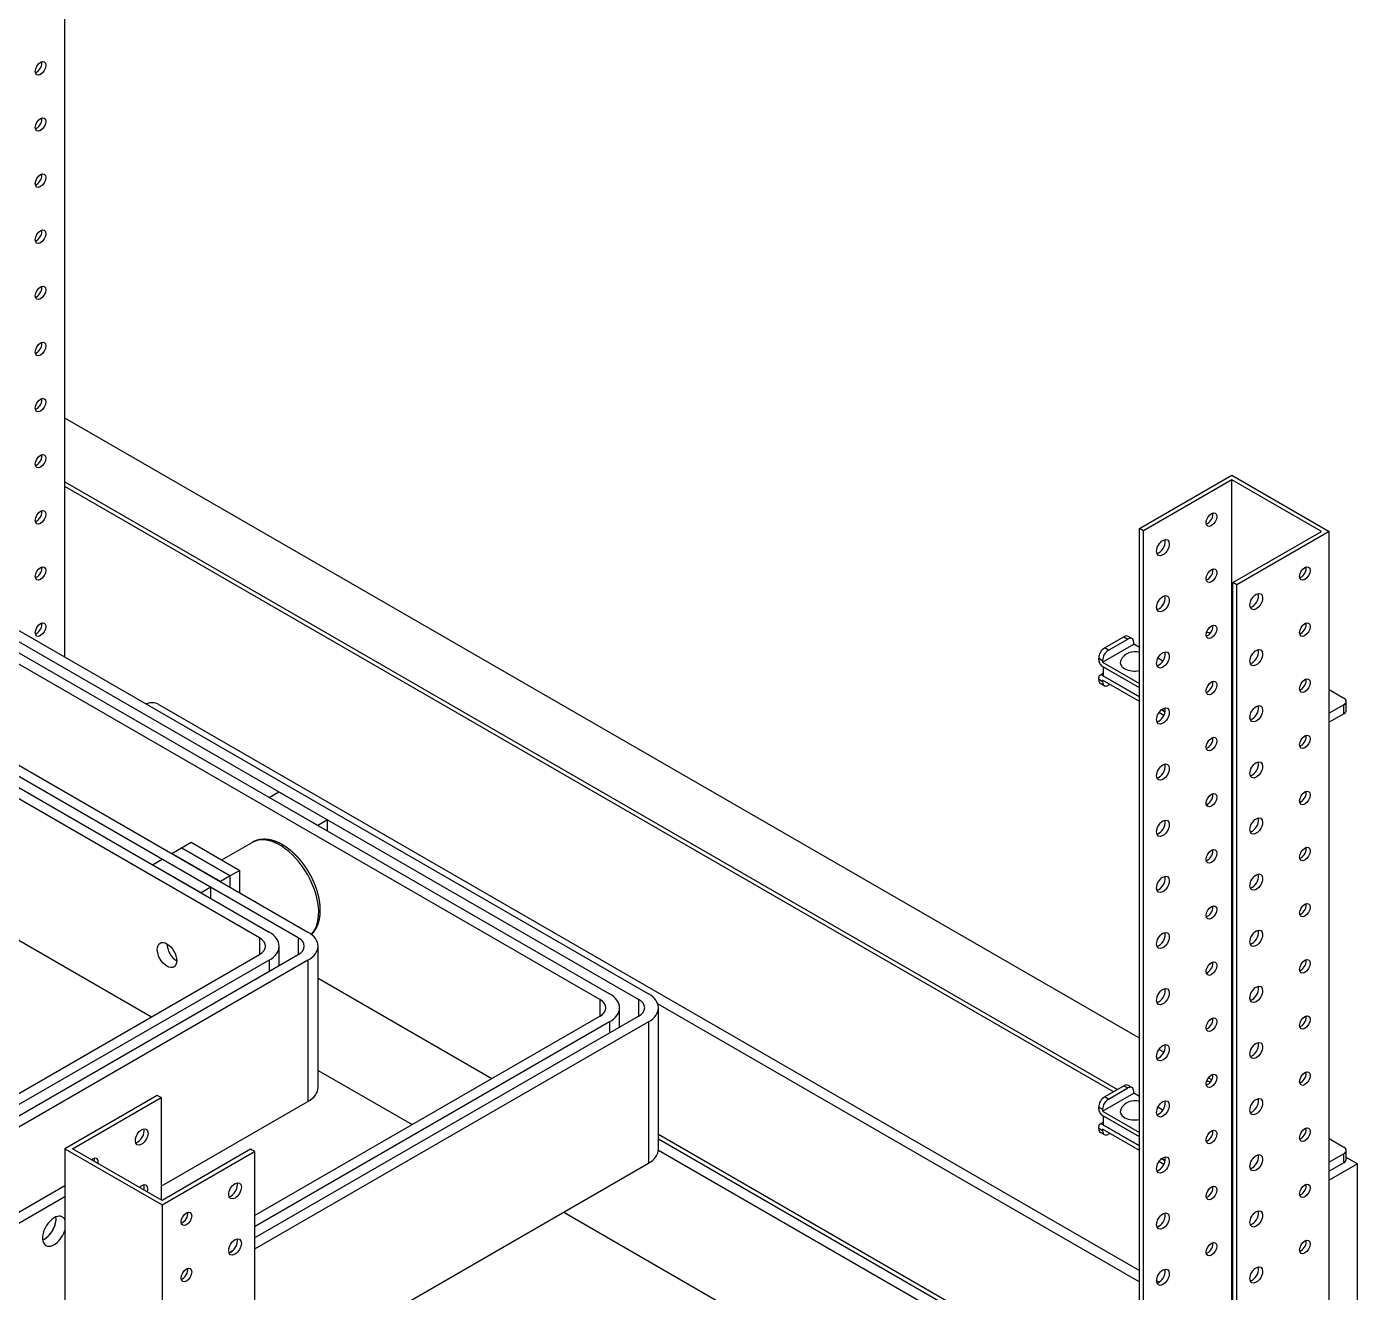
# Model space of a CAD drawing. Header units: millimetres. Extents: x -116965 to 323937, y 291661 to 566926.
# Drawn here: x -24650.4 to -24374, y 303472.7 to 303735.8 of the extents above; entities that cross this region are included whole.
import ezdxf

# ---------------------------------------------------------------- set-up
doc = ezdxf.new("R2010")
doc.units = ezdxf.units.MM
doc.layers.add('ALPHA', color=255, linetype='Continuous')

msp = doc.modelspace()

# ---------------------------------------------------------------- linework, layer by layer
at = {"layer": 'ALPHA'}
for p, q in [((-24642.467477, 303604.776432), (-24642.467477, 303782.539402)), ((-24419.223765, 303525.576264), (-24642.467477, 303654.466081)), ((-24642.467477, 303641.168851), (-24423.789654, 303514.915151)), ((-24419.223765, 303631.487535), (-24400.030867, 303642.56856)), ((-24400.030867, 303641.635421), (-24418.415643, 303631.020965)), ((-24400.030867, 303642.56856), (-24379.827816, 303630.904323)), ((-24400.030867, 303312.237372), (-24400.030867, 303641.635421)), ((-24381.44406, 303630.904323), (-24400.030867, 303641.635421)), ((-24424.597776, 303514.448582), (-24642.467477, 303640.235712)), ((-24740.849145, 303633.582946), (-24591.95985, 303547.621672)), ((-24744.889755, 303631.250099), (-24600.04107, 303547.621672)), ((-24593.980155, 303546.455248), (-24742.728029, 303632.334873)), ((-24419.223765, 303301.739558), (-24419.223765, 303631.487535)), ((-24418.415643, 303631.020965), (-24419.223765, 303631.487535)), ((-24418.415643, 303302.206128), (-24418.415643, 303631.020965)), ((-24399.828836, 303620.289867), (-24381.44406, 303630.904323)), ((-24379.827816, 303630.904323), (-24399.020714, 303619.823298)), ((-24379.827816, 303164.334848), (-24379.827816, 303630.904323)), ((-24602.061376, 303546.455248), (-24746.768639, 303630.002025)), ((-24399.020714, 303619.823298), (-24399.828836, 303620.289867)), ((-24399.828836, 303153.720392), (-24399.828836, 303620.289867)), ((-24399.020714, 303153.253823), (-24399.020714, 303619.823298)), ((-24531.350697, 303533.624587), (-24674.518539, 303616.282579)), ((-24672.498234, 303617.449003), (-24529.330392, 303534.791011)), ((-24523.269477, 303533.624587), (-24668.780872, 303617.635631)), ((-24666.760567, 303618.802054), (-24521.249172, 303534.791011)), ((-24426.496863, 303606.666039), (-24422.456253, 303608.998886)), ((-24425.688741, 303606.199469), (-24421.648131, 303608.532317)), ((-24422.456253, 303608.998886), (-24421.648131, 303608.532317)), ((-24420.790988, 303608.617223), (-24421.59911, 303609.083793)), ((-24426.900924, 303603.726651), (-24420.435948, 303607.459207)), ((-24425.688741, 303606.199469), (-24426.496863, 303606.666039)), ((-24420.435948, 303607.459207), (-24420.435948, 303607.832462)), ((-24419.223765, 303606.759353), (-24420.435948, 303607.459207)), ((-24419.425795, 303606.875995), (-24419.223765, 303606.992637)), ((-24427.709046, 303604.566476), (-24426.900924, 303604.099907)), ((-24427.709046, 303604.19322), (-24427.709046, 303604.566476)), ((-24426.900924, 303604.099907), (-24426.900924, 303603.726651)), ((-24426.900924, 303603.726651), (-24419.223765, 303599.294241)), ((-24419.223765, 303598.361102), (-24426.900924, 303602.793512)), ((-24426.698894, 303600.810592), (-24426.698894, 303602.67687)), ((-24419.223765, 303598.361102), (-24426.698894, 303602.67687)), ((-24414.361109, 303603.951897), (-24415.399109, 303604.551186)), ((-24427.709046, 303600.087409), (-24427.709046, 303600.460665)), ((-24426.900924, 303599.62084), (-24427.709046, 303600.087409)), ((-24426.698894, 303601.430395), (-24427.472353, 303600.983838)), ((-24426.900924, 303600.927234), (-24426.698894, 303601.043876)), ((-24426.900924, 303600.927234), (-24419.223765, 303596.494824)), ((-24419.223765, 303595.561685), (-24426.900924, 303599.994095)), ((-24426.900924, 303599.994095), (-24426.900924, 303599.62084)), ((-24419.223765, 303596.494824), (-24426.698894, 303600.810592)), ((-24426.545884, 303598.836079), (-24427.354006, 303599.302648)), ((-24425.365492, 303599.107613), (-24425.688741, 303598.920985)), ((-24405.110832, 303598.611247), (-24405.139309, 303598.627688)), ((-24379.827816, 303598.011175), (-24376.797358, 303596.261539)), ((-24623.078496, 303594.968172), (-24419.223765, 303477.272589)), ((-24376.797358, 303594.861831), (-24379.827816, 303593.112195)), ((-24376.797358, 303592.995553), (-24376.797358, 303594.861831)), ((-24376.295255, 303593.695407), (-24376.295255, 303595.561685)), ((-24414.159079, 303592.637587), (-24415.197078, 303593.236876)), ((-24413.898885, 303593.420503), (-24414.64915, 303593.853669)), ((-24414.64915, 303593.853669), (-24413.898885, 303593.420503)), ((-24376.797358, 303592.995553), (-24379.827816, 303591.245917)), ((-24600.04107, 303575.61584), (-24598.020765, 303576.782264)), ((-24589.939545, 303569.783722), (-24600.04107, 303575.61584)), ((-24598.020765, 303576.782264), (-24587.91924, 303570.950145)), ((-24587.91924, 303570.950145), (-24589.939545, 303569.783722)), ((-24587.91924, 303568.617298), (-24587.91924, 303570.950145)), ((-24620.244121, 303563.951603), (-24618.223816, 303565.118027)), ((-24610.142596, 303558.119485), (-24620.244121, 303563.951603)), ((-24618.223816, 303565.118027), (-24616.203511, 303566.284451)), ((-24618.223816, 303565.118027), (-24608.122291, 303559.285908)), ((-24608.122291, 303559.285908), (-24618.223816, 303565.118027)), ((-24616.203511, 303566.284451), (-24606.101986, 303560.452332)), ((-24609.853398, 303562.618211), (-24603.533021, 303566.267282)), ((-24624.284731, 303561.618756), (-24622.264426, 303562.78518)), ((-24614.183206, 303555.786637), (-24624.284731, 303561.618756)), ((-24622.264426, 303562.78518), (-24612.162901, 303556.953061)), ((-24608.122291, 303559.285908), (-24610.142596, 303558.119485)), ((-24606.101986, 303560.452332), (-24608.122291, 303559.285908)), ((-24608.122291, 303556.953061), (-24608.122291, 303559.285908)), ((-24608.122291, 303556.953061), (-24608.122291, 303559.285908)), ((-24606.101986, 303555.786637), (-24606.101986, 303560.452332)), ((-24612.162901, 303556.953061), (-24614.183206, 303555.786637)), ((-24612.162901, 303554.620214), (-24612.162901, 303556.953061)), ((-24660.578434, 303550.84621), (-24624.486762, 303530.008674)), ((-24602.061376, 303546.455248), (-24602.061376, 303542.955977)), ((-24597.948976, 303540.664577), (-24597.948976, 303544.705612)), ((-24593.980155, 303546.455248), (-24593.980155, 303542.955977)), ((-24589.867756, 303515.311735), (-24589.867756, 303544.705612)), ((-24670.549718, 303503.414214), (-24602.061376, 303542.955977)), ((-24600.04107, 303541.789553), (-24668.529413, 303502.24779)), ((-24666.509108, 303501.081366), (-24593.980155, 303542.955977)), ((-24591.95985, 303541.789553), (-24664.488803, 303499.914943)), ((-24600.04107, 303541.789553), (-24600.04107, 303539.456706)), ((-24591.95985, 303541.789553), (-24591.95985, 303512.395676)), ((-24589.867756, 303538.01555), (-24553.776084, 303517.178013)), ((-24531.350697, 303533.624587), (-24531.350697, 303530.125316)), ((-24523.269477, 303533.624587), (-24523.269477, 303530.125316)), ((-24527.238298, 303527.833916), (-24527.238298, 303531.874952)), ((-24519.316819, 303532.742227), (-24419.223765, 303474.953476)), ((-24519.157078, 303502.481075), (-24519.157078, 303531.874952)), ((-24603.071528, 303484.051581), (-24523.269477, 303530.125316)), ((-24603.071528, 303488.717275), (-24531.350697, 303530.125316)), ((-24521.249172, 303528.958893), (-24603.071528, 303481.718733)), ((-24529.330392, 303528.958893), (-24603.071528, 303486.384428)), ((-24529.330392, 303528.958893), (-24529.330392, 303526.626045)), ((-24521.249172, 303528.958893), (-24521.249172, 303499.565016)), ((-24414.159079, 303522.652166), (-24415.197078, 303523.251455)), ((-24589.867756, 303518.886201), (-24570.342586, 303507.613339)), ((-24404.215828, 303516.911427), (-24404.937278, 303517.327957)), ((-24426.900924, 303510.412756), (-24420.435948, 303514.145312)), ((-24426.496863, 303513.352144), (-24422.456253, 303515.684991)), ((-24425.688741, 303512.885574), (-24421.648131, 303515.218422)), ((-24422.456253, 303515.684991), (-24421.648131, 303515.218422)), ((-24420.790988, 303515.303328), (-24421.59911, 303515.769898)), ((-24420.435948, 303514.145312), (-24420.435948, 303514.518567)), ((-24419.223765, 303513.445458), (-24420.435948, 303514.145312)), ((-24623.274579, 303513.678742), (-24642.467477, 303502.597717)), ((-24640.851233, 303502.597717), (-24622.466457, 303513.212173)), ((-24622.466457, 303513.212173), (-24623.274579, 303513.678742)), ((-24622.466457, 303513.212173), (-24622.466457, 303491.983262)), ((-24622.466457, 303494.782679), (-24591.95985, 303512.395676)), ((-24427.709046, 303511.252581), (-24426.900924, 303510.786012)), ((-24427.709046, 303510.879325), (-24427.709046, 303511.252581)), ((-24425.688741, 303512.885574), (-24426.496863, 303513.352144)), ((-24419.425795, 303513.5621), (-24419.223765, 303513.678742)), ((-24414.361109, 303510.638002), (-24415.399109, 303511.237291)), ((-24426.900924, 303510.786012), (-24426.900924, 303510.412756)), ((-24426.900924, 303510.412756), (-24419.223765, 303505.980346)), ((-24419.223765, 303505.047207), (-24426.900924, 303509.479617)), ((-24426.698894, 303507.496697), (-24426.698894, 303509.362975)), ((-24419.223765, 303505.047207), (-24426.698894, 303509.362975)), ((-24427.709046, 303506.773514), (-24427.709046, 303507.14677)), ((-24426.900924, 303506.306945), (-24427.709046, 303506.773514)), ((-24426.698894, 303508.1165), (-24427.472353, 303507.669943)), ((-24426.545884, 303505.522184), (-24427.354006, 303505.988753)), ((-24426.900924, 303507.613339), (-24426.698894, 303507.729981)), ((-24426.900924, 303507.613339), (-24419.223765, 303503.180929)), ((-24419.223765, 303502.24779), (-24426.900924, 303506.6802)), ((-24426.900924, 303506.6802), (-24426.900924, 303506.306945)), ((-24419.223765, 303503.180929), (-24426.698894, 303507.496697)), ((-24425.365492, 303505.793718), (-24425.688741, 303505.60709)), ((-24519.157078, 303505.588971), (-24425.28468, 303451.391717)), ((-24519.157078, 303504.655832), (-24425.28468, 303450.458578)), ((-24405.110832, 303505.297352), (-24405.139309, 303505.313793)), ((-24379.827816, 303504.69728), (-24376.797358, 303502.947644)), ((-24642.467477, 303502.597717), (-24622.264426, 303490.93348)), ((-24642.467477, 303502.597717), (-24642.467477, 303036.028242)), ((-24622.264426, 303491.866619), (-24640.851233, 303502.597717)), ((-24603.87965, 303502.481075), (-24622.264426, 303491.866619)), ((-24622.264426, 303490.93348), (-24603.071528, 303502.014505)), ((-24603.071528, 303502.014505), (-24603.87965, 303502.481075)), ((-24603.071528, 303502.014505), (-24603.071528, 303035.445031)), ((-24519.162136, 303502.325905), (-24432.153718, 303452.091572)), ((-24413.898885, 303500.106608), (-24414.64915, 303500.539774)), ((-24414.64915, 303500.539774), (-24413.898885, 303500.106608)), ((-24376.797358, 303501.547936), (-24379.827816, 303499.7983)), ((-24376.797358, 303499.681658), (-24376.797358, 303501.547936)), ((-24376.295255, 303500.381512), (-24376.295255, 303502.24779)), ((-24373.968931, 303499.448373), (-24376.295255, 303500.791477)), ((-24590.545636, 303459.556683), (-24521.249172, 303499.565016)), ((-24414.159079, 303499.323692), (-24415.197078, 303499.922981)), ((-24376.797358, 303499.681658), (-24379.827816, 303497.932023)), ((-24373.968931, 303499.448373), (-24379.827816, 303496.065745)), ((-24373.968931, 303222.772675), (-24373.968931, 303499.448373)), ((-24642.467477, 303494.899321), (-24664.488803, 303482.185303)), ((-24642.467477, 303492.566474), (-24662.468498, 303481.018879)), ((-24622.264426, 303490.93348), (-24622.264426, 303024.364006)), ((-24538.825826, 303489.41713), (-24483.267436, 303457.340478)), ((-24608.361628, 303480.99734), (-24607.415184, 303481.54377)), ((-24415.685393, 303475.229709), (-24415.096872, 303474.889926))]:
    msp.add_line(p, q, dxfattribs=at)
for centre in [(-24420.233917, 303602.663747), (-24420.233917, 303509.349852)]:
    msp.add_arc(centre, 3.216071, 71.69380052, 153.81037469, dxfattribs=at)
for centre, major_axis, start_param, end_param in [((-24647.51824, 303727.134277), (0.771429, 1.336153), 2.3561944902, 8.6393797974), ((-24648.326362, 303727.600846), (0.771429, 1.336153), 3.926990817, 5.7318997087), ((-24648.326362, 303727.600846), (0.771429, 1.336153), 3.692878252, 3.926990817), ((-24647.51824, 303715.47004), (0.771429, 1.336153), 2.3561944902, 8.6393797974), ((-24648.326362, 303715.93661), (0.771429, 1.336153), 3.926990817, 5.7318997087), ((-24648.326362, 303715.93661), (0.771429, 1.336153), 3.692878252, 3.926990817), ((-24647.51824, 303703.805803), (0.771429, 1.336153), 2.3561944902, 8.6393797974), ((-24648.326362, 303704.272373), (0.771429, 1.336153), 3.926990817, 5.7318997087), ((-24648.326362, 303704.272373), (0.771429, 1.336153), 3.692878252, 3.926990817), ((-24647.51824, 303692.141566), (0.771429, 1.336153), 2.3561944902, 8.6393797974), ((-24648.326362, 303692.608136), (0.771429, 1.336153), 3.692878252, 3.926990817), ((-24648.326362, 303692.608136), (0.771429, 1.336153), 3.926990817, 5.7318997087), ((-24647.51824, 303680.47733), (0.771429, 1.336153), 2.3561944902, 8.6393797974), ((-24648.326362, 303680.943899), (0.771429, 1.336153), 3.926990817, 5.7318997087), ((-24648.326362, 303680.943899), (0.771429, 1.336153), 3.692878252, 3.926990817), ((-24647.51824, 303668.813093), (0.771429, 1.336153), 2.3561944902, 8.6393797974), ((-24648.326362, 303669.279662), (0.771429, 1.336153), 3.926990817, 5.7318997087), ((-24648.326362, 303669.279662), (0.771429, 1.336153), 3.692878252, 3.926990817), ((-24647.51824, 303657.148856), (0.771429, 1.336153), 2.3561944902, 8.6393797974), ((-24648.326362, 303657.615425), (0.771429, 1.336153), 3.926990817, 5.7318997087), ((-24648.326362, 303657.615425), (0.771429, 1.336153), 3.692878252, 3.926990817), ((-24647.51824, 303645.484619), (0.771429, 1.336153), 2.3561944902, 8.6393797974), ((-24648.326362, 303645.951188), (0.771429, 1.336153), 3.926990817, 5.7318997087), ((-24648.326362, 303645.951188), (0.771429, 1.336153), 3.692878252, 3.926990817), ((-24647.51824, 303633.820382), (0.771429, 1.336153), 2.3561944902, 8.6393797974), ((-24648.326362, 303634.286952), (0.771429, 1.336153), 3.692878252, 3.926990817), ((-24648.326362, 303634.286952), (0.771429, 1.336153), 3.926990817, 5.7318997087), ((-24404.273507, 303633.353813), (0.771429, 1.336153), 2.3561944902, 8.6393797974), ((-24405.081629, 303633.820382), (0.771429, 1.336153), 3.926990817, 5.7318997087), ((-24405.081629, 303633.820382), (0.771429, 1.336153), 3.692878252, 3.926990817), ((-24414.375033, 303627.521694), (0.928571, 1.608333), 2.3561944902, 8.6393797974), ((-24415.183155, 303627.988264), (0.928571, 1.608333), 3.926990817, 5.8329886172), ((-24415.183155, 303627.988264), (0.928571, 1.608333), 3.5917893435, 3.926990817), ((-24647.51824, 303622.156145), (0.771429, 1.336153), 2.3561944902, 8.6393797974), ((-24648.326362, 303622.622715), (0.771429, 1.336153), 3.926990817, 5.7318997087), ((-24404.273507, 303621.689576), (0.771429, 1.336153), 2.3561944902, 8.6393797974), ((-24405.081629, 303622.156145), (0.771429, 1.336153), 3.926990817, 5.7318997087), ((-24384.878578, 303622.156145), (0.771429, 1.336153), 2.3561944902, 8.6393797974), ((-24385.6867, 303622.622715), (0.771429, 1.336153), 3.926990817, 5.7318997087), ((-24648.326362, 303622.622715), (0.771429, 1.336153), 3.692878252, 3.926990817), ((-24405.081629, 303622.156145), (0.771429, 1.336153), 3.692878252, 3.926990817), ((-24385.6867, 303622.622715), (0.771429, 1.336153), 3.692878252, 3.926990817), ((-24414.375033, 303615.857457), (0.928571, 1.608333), 2.3561944902, 8.6393797974), ((-24415.183155, 303616.324027), (0.928571, 1.608333), 3.926990817, 5.8329886172), ((-24394.980104, 303616.324027), (0.928571, 1.608333), 2.3561944902, 8.6393797974), ((-24395.788226, 303616.790596), (0.928571, 1.608333), 3.926990817, 5.8329886172), ((-24415.183155, 303616.324027), (0.928571, 1.608333), 3.5917893435, 3.926990817), ((-24395.788226, 303616.790596), (0.928571, 1.608333), 3.5917893435, 3.926990817), ((-24647.51824, 303610.491908), (0.771429, 1.336153), 2.3561944902, 8.6393797974), ((-24648.326362, 303610.958478), (0.771429, 1.336153), 3.926990817, 5.7318997087), ((-24404.273507, 303610.025339), (0.771429, 1.336153), 2.3561944902, 8.6393797974), ((-24405.081629, 303610.491908), (0.771429, 1.336153), 3.926990817, 5.7318997087), ((-24384.878578, 303610.491908), (0.771429, 1.336153), 2.3561944902, 8.6393797974), ((-24385.6867, 303610.958478), (0.771429, 1.336153), 3.926990817, 5.7318997087), ((-24648.326362, 303610.958478), (0.771429, 1.336153), 3.692878252, 3.926990817), ((-24422.456253, 303607.599178), (0.857143, 1.484615), 0, 0.7853981634), ((-24421.648131, 303607.132608), (0.857143, 1.484615), 5.4977871438, 7.0685834706), ((-24405.081629, 303610.491908), (0.771429, 1.336153), 3.692878252, 3.926990817), ((-24405.687721, 303602.443585), (-12.857143, 0), 4.6158256164, 4.6821472164), ((-24385.6867, 303610.958478), (0.771429, 1.336153), 3.692878252, 3.926990817), ((-24426.496863, 303605.26633), (0.857143, 1.484615), 0.7853981634, 2.3561944902), ((-24425.688741, 303604.799761), (0.857143, 1.484615), 0.7853981634, 2.3561944902), ((-24414.375033, 303604.19322), (0.928571, 1.608333), 2.3561944902, 8.6393797974), ((-24415.183155, 303604.65979), (0.928571, 1.608333), 3.926990817, 5.8329886172), ((-24394.980104, 303604.65979), (0.928571, 1.608333), 2.3561944902, 8.6393797974), ((-24395.788226, 303605.126359), (0.928571, 1.608333), 3.926990817, 5.8329886172), ((-24426.900924, 303603.726651), (-0.571429, 0.989743), 0.7853981634, 2.3561944902), ((-24420.233917, 303603.610009), (-3, 0), 6.0065067037, 8.1974102982), ((-24415.183155, 303604.65979), (0.928571, 1.608333), 3.5917893435, 3.926990817), ((-24395.788226, 303605.126359), (0.928571, 1.608333), 3.5917893435, 3.926990817), ((-24426.900924, 303599.994095), (-0.571429, 0.989743), 5.4977871438, 7.0685834706), ((-24426.496863, 303600.787263), (0.857143, 1.484615), 2.3561944902, 3.1415926536), ((-24404.273507, 303598.361102), (0.771429, 1.336153), 2.3561944902, 8.6393797974), ((-24405.081629, 303598.827671), (0.771429, 1.336153), 3.926990817, 5.7318997087), ((-24384.878578, 303598.827671), (0.771429, 1.336153), 2.3561944902, 8.6393797974), ((-24385.6867, 303599.294241), (0.771429, 1.336153), 3.926990817, 5.7318997087), ((-24425.688741, 303600.320694), (0.857143, 1.484615), 2.3561944902, 3.926990817), ((-24405.081629, 303598.827671), (0.771429, 1.336153), 3.692878252, 3.926990817), ((-24405.889751, 303599.294241), (0.885714, 1.534102), 4.5048673228, 4.919910638), ((-24385.6867, 303599.294241), (0.771429, 1.336153), 3.692878252, 3.926990817), ((-24626.507067, 303589.029712), (3.428571, 5.93846), 0, 0.6006685985), ((-24414.375033, 303592.528984), (0.928571, 1.608333), 2.3561944902, 8.6393797974), ((-24415.183155, 303592.995553), (0.928571, 1.608333), 3.926990817, 5.8329886172), ((-24394.980104, 303592.995553), (0.928571, 1.608333), 2.3561944902, 8.6393797974), ((-24395.788226, 303593.462122), (0.928571, 1.608333), 3.926990817, 5.8329886172), ((-24378.009541, 303595.561685), (-1.714286, 0), 2.3561944902, 3.926990817), ((-24415.183155, 303592.995553), (0.928571, 1.608333), 3.5917893435, 3.926990817), ((-24395.788226, 303593.462122), (0.928571, 1.608333), 3.5917893435, 3.926990817), ((-24378.009541, 303593.695407), (-1.714286, 0), 2.3561944902, 3.1415926536), ((-24384.878578, 303587.163435), (0.771429, 1.336153), 2.3561944902, 8.6393797974), ((-24404.273507, 303586.696865), (0.771429, 1.336153), 2.3561944902, 8.6393797974), ((-24405.081629, 303587.163435), (0.771429, 1.336153), 3.692878252, 3.926990817), ((-24405.889751, 303587.630004), (0.885714, 1.534102), 4.5048673228, 4.919910638), ((-24405.081629, 303587.163435), (0.771429, 1.336153), 3.926990817, 5.7318997087), ((-24385.6867, 303587.630004), (0.771429, 1.336153), 3.692878252, 3.926990817), ((-24385.6867, 303587.630004), (0.771429, 1.336153), 3.926990817, 5.7318997087), ((-24394.980104, 303581.331316), (0.928571, 1.608333), 2.3561944902, 8.6393797974), ((-24414.375033, 303580.864747), (0.928571, 1.608333), 2.3561944902, 8.6393797974), ((-24415.183155, 303581.331316), (0.928571, 1.608333), 3.926990817, 5.8329886172), ((-24395.788226, 303581.797886), (0.928571, 1.608333), 3.926990817, 5.8329886172), ((-24415.183155, 303581.331316), (0.928571, 1.608333), 3.5917893435, 3.926990817), ((-24395.788226, 303581.797886), (0.928571, 1.608333), 3.5917893435, 3.926990817), ((-24404.273507, 303575.032628), (0.771429, 1.336153), 2.3561944902, 8.6393797974), ((-24405.081629, 303575.499198), (0.771429, 1.336153), 3.926990817, 5.7318997087), ((-24384.878578, 303575.499198), (0.771429, 1.336153), 2.3561944902, 8.6393797974), ((-24385.6867, 303575.965767), (0.771429, 1.336153), 3.926990817, 5.7318997087), ((-24405.081629, 303575.499198), (0.771429, 1.336153), 3.692878252, 3.926990817), ((-24385.6867, 303575.965767), (0.771429, 1.336153), 3.692878252, 3.926990817), ((-24414.375033, 303569.20051), (0.928571, 1.608333), 2.3561944902, 8.6393797974), ((-24415.183155, 303569.667079), (0.928571, 1.608333), 3.926990817, 5.8329886172), ((-24394.980104, 303569.667079), (0.928571, 1.608333), 2.3561944902, 8.6393797974), ((-24395.788226, 303570.133649), (0.928571, 1.608333), 3.926990817, 5.8329886172), ((-24597.818735, 303556.369849), (-5.714286, 9.897433), 3.3054302174, 6.2831853072), ((-24415.183155, 303569.667079), (0.928571, 1.608333), 3.5917893435, 3.926990817), ((-24395.788226, 303570.133649), (0.928571, 1.608333), 3.5917893435, 3.926990817), ((-24404.273507, 303563.368391), (0.771429, 1.336153), 2.3561944902, 8.6393797974), ((-24405.081629, 303563.834961), (0.771429, 1.336153), 3.926990817, 5.7318997087), ((-24384.878578, 303563.834961), (0.771429, 1.336153), 2.3561944902, 8.6393797974), ((-24385.6867, 303564.30153), (0.771429, 1.336153), 3.926990817, 5.7318997087), ((-24405.081629, 303563.834961), (0.771429, 1.336153), 3.692878252, 3.926990817), ((-24385.6867, 303564.30153), (0.771429, 1.336153), 3.692878252, 3.926990817), ((-24414.375033, 303557.536273), (0.928571, 1.608333), 2.3561944902, 8.6393797974), ((-24415.183155, 303558.002842), (0.928571, 1.608333), 3.926990817, 5.8329886172), ((-24394.980104, 303558.002842), (0.928571, 1.608333), 2.3561944902, 8.6393797974), ((-24395.788226, 303558.469412), (0.928571, 1.608333), 3.926990817, 5.8329886172), ((-24415.183155, 303558.002842), (0.928571, 1.608333), 3.5917893435, 3.926990817), ((-24395.788226, 303558.469412), (0.928571, 1.608333), 3.5917893435, 3.926990817), ((-24404.273507, 303551.704154), (0.771429, 1.336153), 2.3561944902, 8.6393797974), ((-24405.081629, 303552.170724), (0.771429, 1.336153), 3.926990817, 5.7318997087), ((-24384.878578, 303552.170724), (0.771429, 1.336153), 2.3561944902, 8.6393797974), ((-24385.6867, 303552.637293), (0.771429, 1.336153), 3.926990817, 5.7318997087), ((-24405.081629, 303552.170724), (0.771429, 1.336153), 3.692878252, 3.926990817), ((-24385.6867, 303552.637293), (0.771429, 1.336153), 3.692878252, 3.926990817), ((-24605.091833, 303544.705612), (-7.142857, 0), 2.3561944902, 3.926990817), ((-24597.010613, 303544.705612), (-7.142857, 0), 2.3561944902, 3.926990817), ((-24414.375033, 303545.872036), (0.928571, 1.608333), 2.3561944902, 8.6393797974), ((-24415.183155, 303546.338606), (0.928571, 1.608333), 3.926990817, 5.8329886172), ((-24394.980104, 303546.338606), (0.928571, 1.608333), 2.3561944902, 8.6393797974), ((-24395.788226, 303546.805175), (0.928571, 1.608333), 3.926990817, 5.8329886172), ((-24621.254274, 303542.839334), (-1.428571, 2.474358), 0.7853981634, 7.0685834706), ((-24619.233969, 303544.005758), (-1.428571, 2.474358), 0.7853981634, 2.3561944902), ((-24619.233969, 303544.005758), (-1.428571, 2.474358), 0.7853981634, 2.3561944902), ((-24605.091833, 303544.705612), (-4.285714, 0), 2.3561944902, 3.926990817), ((-24597.010613, 303544.705612), (-4.285714, 0), 2.3561944902, 3.926990817), ((-24415.183155, 303546.338606), (0.928571, 1.608333), 3.5917893435, 3.926990817), ((-24395.788226, 303546.805175), (0.928571, 1.608333), 3.5917893435, 3.926990817), ((-24384.878578, 303540.506487), (0.771429, 1.336153), 2.3561944902, 8.6393797974), ((-24385.6867, 303540.973057), (0.771429, 1.336153), 3.926990817, 5.7318997087), ((-24404.273507, 303540.039918), (0.771429, 1.336153), 2.3561944902, 8.6393797974), ((-24405.081629, 303540.506487), (0.771429, 1.336153), 3.692878252, 3.926990817), ((-24405.081629, 303540.506487), (0.771429, 1.336153), 3.926990817, 5.7318997087), ((-24385.6867, 303540.973057), (0.771429, 1.336153), 3.692878252, 3.926990817), ((-24414.375033, 303534.207799), (0.928571, 1.608333), 2.3561944902, 8.6393797974), ((-24394.980104, 303534.674369), (0.928571, 1.608333), 2.3561944902, 8.6393797974), ((-24395.788226, 303535.140938), (0.928571, 1.608333), 3.926990817, 5.8329886172), ((-24534.381155, 303531.874952), (-4.285714, 0), 2.3561944902, 3.926990817), ((-24534.381155, 303531.874952), (-7.142857, 0), 2.3561944902, 3.926990817), ((-24526.299935, 303531.874952), (-4.285714, 0), 2.3561944902, 3.926990817), ((-24526.299935, 303531.874952), (-7.142857, 0), 2.3561944902, 3.926990817), ((-24415.183155, 303534.674369), (0.928571, 1.608333), 3.926990817, 5.8329886172), ((-24395.788226, 303535.140938), (0.928571, 1.608333), 3.5917893435, 3.926990817), ((-24415.183155, 303534.674369), (0.928571, 1.608333), 3.5917893435, 3.926990817), ((-24404.273507, 303528.375681), (0.771429, 1.336153), 2.3561944902, 8.6393797974), ((-24405.081629, 303528.84225), (0.771429, 1.336153), 3.926990817, 5.7318997087), ((-24384.878578, 303528.84225), (0.771429, 1.336153), 2.3561944902, 8.6393797974), ((-24385.6867, 303529.30882), (0.771429, 1.336153), 3.692878252, 3.926990817), ((-24385.6867, 303529.30882), (0.771429, 1.336153), 3.926990817, 5.7318997087), ((-24405.081629, 303528.84225), (0.771429, 1.336153), 3.692878252, 3.926990817), ((-24414.375033, 303522.543562), (0.928571, 1.608333), 2.3561944902, 8.6393797974), ((-24415.183155, 303523.010132), (0.928571, 1.608333), 3.926990817, 5.8329886172), ((-24394.980104, 303523.010132), (0.928571, 1.608333), 2.3561944902, 8.6393797974), ((-24395.788226, 303523.476701), (0.928571, 1.608333), 3.926990817, 5.8329886172), ((-24415.183155, 303523.010132), (0.928571, 1.608333), 3.5917893435, 3.926990817), ((-24395.788226, 303523.476701), (0.928571, 1.608333), 3.5917893435, 3.926990817), ((-24404.273507, 303516.711444), (0.771429, 1.336153), 2.3561944902, 8.6393797974), ((-24405.081629, 303517.178013), (0.771429, 1.336153), 3.926990817, 5.7318997087), ((-24384.878578, 303517.178013), (0.771429, 1.336153), 2.3561944902, 8.6393797974), ((-24385.6867, 303517.644583), (0.771429, 1.336153), 3.926990817, 5.7318997087), ((-24597.010613, 303515.311735), (-7.142857, 0), 2.3561944902, 3.1415926536), ((-24422.456253, 303514.285283), (0.857143, 1.484615), 0, 0.7853981634), ((-24421.648131, 303513.818713), (0.857143, 1.484615), 5.4977871438, 7.0685834706), ((-24405.081629, 303517.178013), (0.771429, 1.336153), 3.692878252, 3.926990817), ((-24405.687721, 303509.12969), (-12.857143, 0), 4.6158256164, 4.6821472164), ((-24385.6867, 303517.644583), (0.771429, 1.336153), 3.692878252, 3.926990817), ((-24426.496863, 303511.952435), (0.857143, 1.484615), 0.7853981634, 2.3561944902), ((-24425.688741, 303511.485866), (0.857143, 1.484615), 0.7853981634, 2.3561944902), ((-24414.375033, 303510.879325), (0.928571, 1.608333), 2.3561944902, 8.6393797974), ((-24415.183155, 303511.345895), (0.928571, 1.608333), 3.926990817, 5.8329886172), ((-24394.980104, 303511.345895), (0.928571, 1.608333), 2.3561944902, 8.6393797974), ((-24395.788226, 303511.812464), (0.928571, 1.608333), 3.926990817, 5.8329886172), ((-24426.900924, 303510.412756), (-0.571429, 0.989743), 0.7853981634, 2.3561944902), ((-24420.233917, 303510.296114), (-3, 0), 6.0065067037, 8.1974102982), ((-24415.183155, 303511.345895), (0.928571, 1.608333), 3.5917893435, 3.926990817), ((-24395.788226, 303511.812464), (0.928571, 1.608333), 3.5917893435, 3.926990817), ((-24626.507067, 303505.047207), (0.928571, 1.608333), 2.3561944902, 8.6393797974), ((-24627.315189, 303505.513776), (0.928571, 1.608333), 3.5917893435, 5.8329886172), ((-24426.900924, 303506.6802), (-0.571429, 0.989743), 5.4977871438, 7.0685834706), ((-24426.496863, 303507.473368), (0.857143, 1.484615), 2.3561944902, 3.1415926536), ((-24425.688741, 303507.006799), (0.857143, 1.484615), 2.3561944902, 3.926990817), ((-24404.273507, 303505.047207), (0.771429, 1.336153), 2.3561944902, 8.6393797974), ((-24405.889751, 303505.980346), (0.885714, 1.534102), 4.5048673228, 4.919910638), ((-24405.081629, 303505.513776), (0.771429, 1.336153), 3.926990817, 5.7318997087), ((-24384.878578, 303505.513776), (0.771429, 1.336153), 2.3561944902, 8.6393797974), ((-24385.6867, 303505.980346), (0.771429, 1.336153), 3.926990817, 5.7318997087), ((-24405.081629, 303505.513776), (0.771429, 1.336153), 3.692878252, 3.926990817), ((-24385.6867, 303505.980346), (0.771429, 1.336153), 3.692878252, 3.926990817), ((-24378.009541, 303502.24779), (-1.714286, 0), 2.3561944902, 3.926990817), ((-24636.608593, 303499.215089), (0.771429, 1.336153), 0.7853981634, 1.0195107284), ((-24636.608593, 303499.215089), (0.771429, 1.336153), 5.2636745788, 7.0685834706), ((-24637.416715, 303499.681658), (0.771429, 1.336153), 5.2636745788, 5.7318997087), ((-24526.299935, 303502.481075), (-7.142857, 0), 2.3561944902, 3.1415926536), ((-24414.375033, 303499.215089), (0.928571, 1.608333), 2.3561944902, 8.6393797974), ((-24415.183155, 303499.681658), (0.928571, 1.608333), 3.926990817, 5.8329886172), ((-24394.980104, 303499.681658), (0.928571, 1.608333), 2.3561944902, 8.6393797974), ((-24395.788226, 303500.148228), (0.928571, 1.608333), 3.926990817, 5.8329886172), ((-24378.009541, 303500.381512), (-1.714286, 0), 2.3561944902, 3.1415926536), ((-24415.183155, 303499.681658), (0.928571, 1.608333), 3.5917893435, 3.926990817), ((-24395.788226, 303500.148228), (0.928571, 1.608333), 3.5917893435, 3.926990817), ((-24626.507067, 303493.38297), (0.928571, 1.608333), 0.7853981634, 1.1205996369), ((-24626.507067, 303493.38297), (0.928571, 1.608333), 5.1625856703, 7.0685834706), ((-24627.315189, 303493.84954), (0.928571, 1.608333), 5.1625856703, 5.8329886172), ((-24607.112138, 303493.84954), (0.928571, 1.608333), 2.3561944902, 8.6393797974), ((-24607.92026, 303494.316109), (0.928571, 1.608333), 3.5917893435, 5.8329886172), ((-24404.273507, 303493.38297), (0.771429, 1.336153), 2.3561944902, 8.6393797974), ((-24405.081629, 303493.84954), (0.771429, 1.336153), 3.926990817, 5.7318997087), ((-24384.878578, 303493.84954), (0.771429, 1.336153), 2.3561944902, 8.6393797974), ((-24385.6867, 303494.316109), (0.771429, 1.336153), 3.926990817, 5.7318997087), ((-24405.081629, 303493.84954), (0.771429, 1.336153), 3.692878252, 3.926990817), ((-24405.889751, 303494.316109), (0.885714, 1.534102), 4.5048673228, 4.919910638), ((-24385.6867, 303494.316109), (0.771429, 1.336153), 3.692878252, 3.926990817), ((-24617.213664, 303488.017421), (0.771429, 1.336153), 2.3561944902, 8.6393797974), ((-24618.021786, 303488.483991), (0.771429, 1.336153), 3.692878252, 5.7318997087), ((-24414.375033, 303487.550852), (0.928571, 1.608333), 2.3561944902, 8.6393797974), ((-24415.183155, 303488.017421), (0.928571, 1.608333), 3.926990817, 5.8329886172), ((-24394.980104, 303488.017421), (0.928571, 1.608333), 2.3561944902, 8.6393797974), ((-24395.788226, 303488.483991), (0.928571, 1.608333), 3.926990817, 5.8329886172), ((-24644.689813, 303485.451289), (1.714286, 2.96923), 0.7853981634, 5.0866492815), ((-24646.710118, 303486.617713), (1.714286, 2.96923), 3.7717298997, 5.6530480611), ((-24646.710118, 303486.617713), (1.714286, 2.96923), 3.926990817, 5.6530480611), ((-24644.689813, 303485.451289), (1.714286, 2.96923), 5.9089250061, 7.0685834706), ((-24415.183155, 303488.017421), (0.928571, 1.608333), 3.5917893435, 3.926990817), ((-24395.788226, 303488.483991), (0.928571, 1.608333), 3.5917893435, 3.926990817), ((-24646.710118, 303486.617713), (1.714286, 2.96923), 3.7717298997, 3.926990817), ((-24607.112138, 303482.185303), (0.928571, 1.608333), 2.3561944902, 8.6393797974), ((-24607.92026, 303482.651872), (0.928571, 1.608333), 3.5917893435, 5.8329886172), ((-24384.878578, 303482.185303), (0.771429, 1.336153), 2.3561944902, 8.6393797974), ((-24385.6867, 303482.651872), (0.771429, 1.336153), 3.926990817, 5.7318997087), ((-24404.273507, 303481.718733), (0.771429, 1.336153), 2.3561944902, 8.6393797974), ((-24405.081629, 303482.185303), (0.771429, 1.336153), 3.692878252, 3.926990817), ((-24405.081629, 303482.185303), (0.771429, 1.336153), 3.926990817, 5.7318997087), ((-24385.6867, 303482.651872), (0.771429, 1.336153), 3.692878252, 3.926990817), ((-24394.980104, 303476.353184), (0.928571, 1.608333), 2.3561944902, 8.6393797974), ((-24395.788226, 303476.819754), (0.928571, 1.608333), 3.926990817, 5.8329886172), ((-24617.213664, 303476.353184), (0.771429, 1.336153), 2.3561944902, 8.6393797974), ((-24618.021786, 303476.819754), (0.771429, 1.336153), 3.692878252, 5.7318997087), ((-24414.375033, 303475.886615), (0.928571, 1.608333), 2.3561944902, 8.6393797974), ((-24415.183155, 303476.353184), (0.928571, 1.608333), 3.926990817, 5.8329886172), ((-24395.788226, 303476.819754), (0.928571, 1.608333), 3.5917893435, 3.926990817), ((-24415.183155, 303476.353184), (0.928571, 1.608333), 3.5917893435, 3.926990817)]:
    msp.add_ellipse(centre, major_axis=major_axis, ratio=0.5773502692, start_param=start_param, end_param=end_param, dxfattribs=at)
msp.add_open_spline([(-24591.22932, 303547.12753), (-24591.208686, 303547.147257), (-24591.128253, 303547.226459), (-24591.049603, 303547.30762), (-24590.972757, 303547.390695), (-24590.897733, 303547.47564), (-24590.824548, 303547.562408), (-24590.753215, 303547.650956), (-24590.683745, 303547.74124), (-24590.616148, 303547.833215), (-24590.550429, 303547.92684), (-24590.484578, 303548.025152), (-24590.420737, 303548.125132), (-24590.358908, 303548.226736), (-24590.299089, 303548.32992), (-24590.241279, 303548.434644), (-24590.185475, 303548.540868), (-24590.131672, 303548.648554), (-24590.079864, 303548.757663), (-24590.030045, 303548.86816), (-24589.982208, 303548.98001), (-24589.936344, 303549.093179), (-24589.892444, 303549.207636), (-24589.850501, 303549.323348), (-24589.810504, 303549.440285), (-24589.772443, 303549.558418), (-24589.736309, 303549.677718), (-24589.702093, 303549.798158), (-24589.669783, 303549.919711), (-24589.639369, 303550.042351), (-24589.610843, 303550.166051), (-24589.581075, 303550.306045), (-24589.553656, 303550.447309), (-24589.52857, 303550.589808), (-24589.505805, 303550.733508), (-24589.485346, 303550.878378), (-24589.467181, 303551.024384), (-24589.451297, 303551.171496), (-24589.437682, 303551.31968), (-24589.426322, 303551.468905), (-24589.417205, 303551.61914), (-24589.410321, 303551.770353), (-24589.405656, 303551.922514), (-24589.403199, 303552.075589), (-24589.402939, 303552.229549), (-24589.404864, 303552.38436), (-24589.408963, 303552.539993), (-24589.415224, 303552.696413), (-24589.423638, 303552.85359), (-24589.434192, 303553.011492), (-24589.446875, 303553.170084), (-24589.462108, 303553.333667), (-24589.479563, 303553.497908), (-24589.499229, 303553.662773), (-24589.521093, 303553.828225), (-24589.545143, 303553.994227), (-24589.571367, 303554.160742), (-24589.599751, 303554.327734), (-24589.630284, 303554.495164), (-24589.662951, 303554.662996), (-24589.69774, 303554.83119), (-24589.734637, 303554.999709), (-24589.77363, 303555.168515), (-24589.814702, 303555.337568), (-24589.857842, 303555.506829), (-24589.903033, 303555.67626), (-24589.950262, 303555.845821), (-24589.999513, 303556.015472), (-24590.050771, 303556.185174), (-24590.104021, 303556.354887), (-24590.159245, 303556.52457), (-24590.216005, 303556.692945), (-24590.274679, 303556.861213), (-24590.33525, 303557.029332), (-24590.397703, 303557.197264), (-24590.462019, 303557.364968), (-24590.528181, 303557.532406), (-24590.596171, 303557.699536), (-24590.665972, 303557.866319), (-24590.737564, 303558.032714), (-24590.810928, 303558.198683), (-24590.886046, 303558.364184), (-24590.962898, 303558.529179), (-24591.041464, 303558.693626), (-24591.121724, 303558.857486), (-24591.203657, 303559.02072), (-24591.287243, 303559.183287), (-24591.372461, 303559.345147), (-24591.459289, 303559.506262), (-24591.547705, 303559.666592), (-24591.637688, 303559.826096), (-24591.728827, 303559.984072), (-24591.821475, 303560.141152), (-24591.91561, 303560.297299), (-24592.011208, 303560.452473), (-24592.108247, 303560.606638), (-24592.206704, 303560.759755), (-24592.306554, 303560.911787), (-24592.407775, 303561.062696), (-24592.510342, 303561.212444), (-24592.614231, 303561.360996), (-24592.719417, 303561.508314), (-24592.825877, 303561.654362), (-24592.933586, 303561.799103), (-24593.042518, 303561.942502), (-24593.152649, 303562.084523), (-24593.263953, 303562.225131), (-24593.376405, 303562.364291), (-24593.48998, 303562.501967), (-24593.604652, 303562.638126), (-24593.720396, 303562.772734), (-24593.83763, 303562.906257), (-24593.955892, 303563.038149), (-24594.075156, 303563.168376), (-24594.195395, 303563.296906), (-24594.316583, 303563.423704), (-24594.438695, 303563.54874), (-24594.561703, 303563.67198), (-24594.685583, 303563.793394), (-24594.810307, 303563.912949), (-24594.935851, 303564.030614), (-24595.062186, 303564.146359), (-24595.189289, 303564.260153), (-24595.317133, 303564.371966), (-24595.445692, 303564.481768), (-24595.57494, 303564.58953), (-24595.704853, 303564.695223), (-24595.835405, 303564.798817), (-24595.96657, 303564.900284), (-24596.098325, 303564.999596), (-24596.230643, 303565.096723), (-24596.364515, 303565.192355), (-24596.49891, 303565.285712), (-24596.633803, 303565.376768), (-24596.769169, 303565.465493), (-24596.904985, 303565.55186), (-24597.041224, 303565.635841), (-24597.177865, 303565.717409), (-24597.314883, 303565.796535), (-24597.452255, 303565.873191), (-24597.589957, 303565.94735), (-24597.727966, 303566.018984), (-24597.866258, 303566.088065), (-24598.004812, 303566.154564), (-24598.143604, 303566.218453), (-24598.282611, 303566.279703), (-24598.42181, 303566.338285), (-24598.561178, 303566.394169), (-24598.700692, 303566.447327), (-24598.840327, 303566.497726), (-24598.980061, 303566.545337), (-24599.116579, 303566.589107), (-24599.253144, 303566.630158), (-24599.389732, 303566.66846), (-24599.526319, 303566.703983), (-24599.662878, 303566.736695), (-24599.799384, 303566.766564), (-24599.935808, 303566.793557), (-24600.072121, 303566.817643), (-24600.208292, 303566.838788), (-24600.344288, 303566.856958), (-24600.480076, 303566.87212), (-24600.615619, 303566.884239), (-24600.750878, 303566.893282), (-24600.885811, 303566.899216), (-24601.020375, 303566.902006), (-24601.154523, 303566.901621), (-24601.288206, 303566.898029), (-24601.42137, 303566.891199), (-24601.553961, 303566.881102), (-24601.685919, 303566.867712), (-24601.801245, 303566.853214), (-24601.91599, 303566.836141), (-24602.03011, 303566.816478), (-24602.143557, 303566.794215), (-24602.25628, 303566.769341), (-24602.368229, 303566.741848), (-24602.479353, 303566.711733), (-24602.589596, 303566.678993), (-24602.698905, 303566.643628), (-24602.807224, 303566.605641), (-24602.914497, 303566.56504), (-24603.020668, 303566.521833), (-24603.12568, 303566.476034), (-24603.229476, 303566.427659), (-24603.332002, 303566.376727), (-24603.433201, 303566.323259), (-24603.533021, 303566.267282)], degree=1, knots=[2.4943548799, 2.4943548799, 2.4979419279, 2.5121166717, 2.5262914155, 2.5404661592, 2.554640903, 2.5688156468, 2.5829903906, 2.5971651343, 2.6113398781, 2.6255146219, 2.6401439996, 2.6547733774, 2.6694027552, 2.6840321329, 2.6986615107, 2.7132908885, 2.7279202662, 2.742549644, 2.7571790217, 2.7718083995, 2.7864377773, 2.801067155, 2.8156965328, 2.8303259106, 2.8449552883, 2.8595846661, 2.8742140439, 2.8888434216, 2.9034727994, 2.9181021771, 2.9345128744, 2.9509235717, 2.967334269, 2.9837449663, 3.0001556636, 3.0165663609, 3.0329770582, 3.0493877554, 3.0657984527, 3.08220915, 3.0986198473, 3.1150305446, 3.1314412419, 3.1478519392, 3.1642626365, 3.1806733338, 3.197084031, 3.2134947283, 3.2299054256, 3.2463161229, 3.2631722034, 3.2800282839, 3.2968843644, 3.3137404449, 3.3305965253, 3.3474526058, 3.3643086863, 3.3811647668, 3.3980208473, 3.4148769278, 3.4317330083, 3.4485890888, 3.4654451692, 3.4823012497, 3.4991573302, 3.5160134107, 3.5328694912, 3.5497255717, 3.5665816522, 3.5834377327, 3.600170791, 3.6169038494, 3.6336369078, 3.6503699662, 3.6671030246, 3.683836083, 3.7005691414, 3.7173021998, 3.7340352582, 3.7507683166, 3.767501375, 3.7842344334, 3.8009674917, 3.8177005501, 3.8344336085, 3.8511666669, 3.8678997253, 3.8846327837, 3.9013658421, 3.9180989005, 3.9347615896, 3.9514242788, 3.9680869679, 3.9847496571, 4.0014123462, 4.0180750354, 4.0347377245, 4.0514004137, 4.0680631028, 4.084725792, 4.1013884811, 4.1180511703, 4.1347138594, 4.1513765486, 4.1680392377, 4.1847019269, 4.201364616, 4.2180273052, 4.2346899943, 4.2513526835, 4.2680784906, 4.2848042978, 4.3015301049, 4.318255912, 4.3349817192, 4.3517075263, 4.3684333335, 4.3851591406, 4.4018849477, 4.4186107549, 4.435336562, 4.4520623692, 4.4687881763, 4.4855139835, 4.5022397906, 4.5189655977, 4.5356914049, 4.552417212, 4.5691430192, 4.5858688263, 4.6027221462, 4.6195754661, 4.636428786, 4.6532821059, 4.6701354258, 4.6869887457, 4.7038420656, 4.7206953855, 4.7375487054, 4.7544020253, 4.7712553452, 4.7881086651, 4.804961985, 4.8218153049, 4.8386686248, 4.8555219447, 4.8723752646, 4.8892285845, 4.9060819044, 4.9229352243, 4.9393920667, 4.955848909, 4.9723057514, 4.9887625937, 5.0052194361, 5.0216762784, 5.0381331208, 5.0545899631, 5.0710468055, 5.0875036479, 5.1039604902, 5.1204173326, 5.1368741749, 5.1533310173, 5.1697878596, 5.186244702, 5.2027015443, 5.2191583867, 5.2356152291, 5.2520720714, 5.2665258992, 5.280979727, 5.2954335548, 5.3098873826, 5.3243412103, 5.3387950381, 5.3532488659, 5.3677026937, 5.3821565215, 5.3966103493, 5.4110641771, 5.4255180048, 5.4399718326, 5.4544256604, 5.4688794882, 5.483333316, 5.4977871438, 5.4977871438], dxfattribs=at)

doc.saveas('drawing.dxf')
